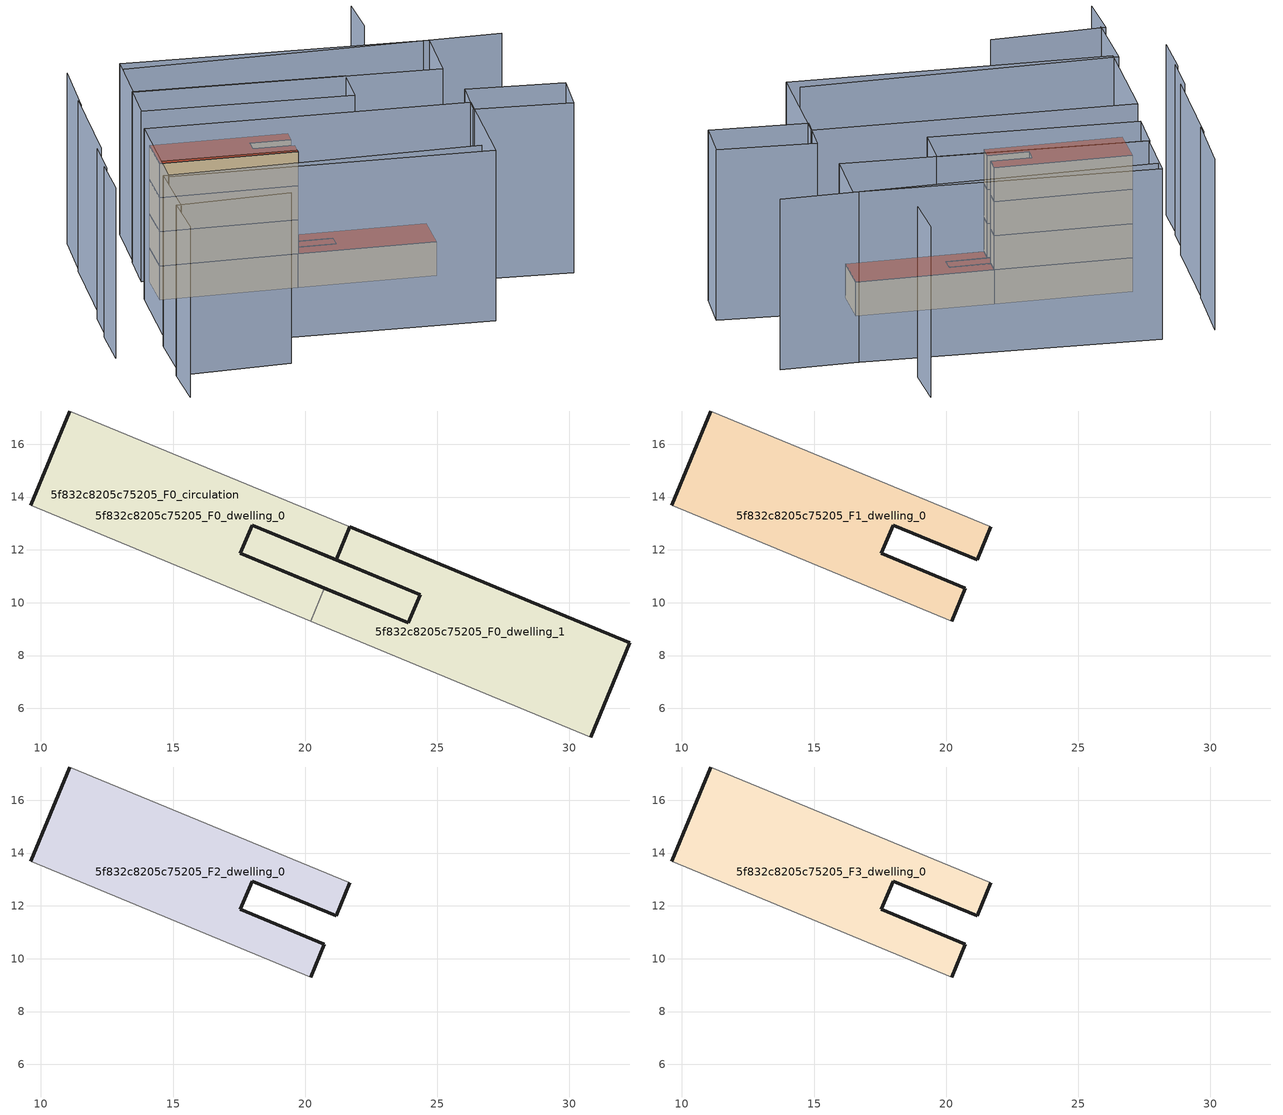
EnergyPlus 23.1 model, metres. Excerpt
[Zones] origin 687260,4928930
5f832c8205c75205_F0_dwelling_0
 floor ground (EU_floor_Construction): 24.35,10.31 23.91,9.24 20.73,10.55 17.55,11.87 17.99,12.94 21.17,11.62 z0; 21.69,12.87 21.17,11.62 17.99,12.94 17.55,11.87 20.73,10.55 20.21,9.3 9.61,13.69 11.09,17.26 z0
 wall outside (EU_wall_Construction): 11.09,17.26 9.61,13.69 / 20.73,10.55 17.55,11.87 17.99,12.94 21.17,11.62 21.69,12.87 z0:3
 wall adiabatic (EU_wall_Construction): 9.61,13.69 20.21,9.3 / 21.69,12.87 11.09,17.26 z0:3
 wall to 5f832c8205c75205_F0_dwelling_1 (EU_wall_Construction): 20.21,9.3 20.73,10.55 z0:3
 roof outside (EU_floor_Construction): 23.91,9.24 24.35,10.31 21.17,11.62 17.99,12.94 17.55,11.87 20.73,10.55 z3
5f832c8205c75205_F0_dwelling_1
 floor ground (EU_floor_Construction): 32.29,8.48 30.81,4.92 20.21,9.3 20.73,10.55 21.32,10.31 23.91,9.24 24.22,10 24.35,10.31 21.17,11.62 21.69,12.87 z0; 24.35,10.31 24.22,10 23.91,9.24 21.32,10.31 17.55,11.87 17.99,12.94 21.17,11.62 z0
 wall outside (EU_wall_Construction): 30.81,4.92 32.29,8.48 21.69,12.87 21.17,11.62 24.35,10.31 23.91,9.24 20.73,10.55 z0:3
 wall adiabatic (EU_wall_Construction): 20.21,9.3 30.81,4.92 z0:3
 roof outside (EU_roof_Construction): 23.91,9.24 24.22,10 24.35,10.31 21.17,11.62 17.99,12.94 17.55,11.87 21.32,10.31 z3; 30.81,4.92 32.29,8.48 21.69,12.87 21.17,11.62 24.35,10.31 24.22,10 23.91,9.24 21.32,10.31 20.73,10.55 20.21,9.3 z3
5f832c8205c75205_F0_circulation
 floor ground (EU_floor_Construction): 24.35,10.31 24.22,10 24.15,9.81 23.91,9.24 21.32,10.31 17.55,11.87 17.99,12.94 21.17,11.62 z0; 21.69,12.87 21.17,11.62 17.99,12.94 17.55,11.87 20.73,10.55 20.21,9.3 9.61,13.69 11.09,17.26 z0; 32.29,8.48 30.81,4.92 20.21,9.3 20.73,10.55 23.91,9.24 24.21,9.95 24.35,10.31 21.17,11.62 21.69,12.87 z0
 wall outside (EU_wall_Construction): 23.91,9.24 24.35,10.31 17.99,12.94 17.55,11.87 23.91,9.24 z0:3
 roof outside (EU_roof_Construction): 20.21,9.3 20.73,10.55 17.55,11.87 17.99,12.94 21.17,11.62 21.69,12.87 11.09,17.26 9.61,13.69 z3; 23.91,9.24 24.15,9.81 24.22,10 24.35,10.31 21.17,11.62 17.99,12.94 17.55,11.87 21.32,10.31 z3; 30.81,4.92 32.29,8.48 21.69,12.87 21.17,11.62 24.35,10.31 24.21,9.95 23.91,9.24 20.73,10.55 20.21,9.3 z3
5f832c8205c75205_F1_dwelling_0
 floor to 5f832c8205c75205_F0_dwelling_0 (EU_floor_Construction): 21.69,12.87 21.17,11.62 17.99,12.94 17.55,11.87 20.73,10.55 20.21,9.3 9.61,13.69 11.09,17.26 z3
 wall outside (EU_wall_Construction): 11.09,17.26 9.61,13.69 / 20.21,9.3 20.73,10.55 17.55,11.87 17.99,12.94 21.17,11.62 21.69,12.87 z3:6
 wall adiabatic (EU_wall_Construction): 9.61,13.69 20.21,9.3 / 21.69,12.87 11.09,17.26 z3:6
5f832c8205c75205_F2_dwelling_0
 floor to 5f832c8205c75205_F1_dwelling_0 (EU_floor_Construction): 21.69,12.87 21.17,11.62 17.99,12.94 17.55,11.87 20.73,10.55 20.21,9.3 9.61,13.69 11.09,17.26 z6
 wall outside (EU_wall_Construction): 11.09,17.26 9.61,13.69 / 20.21,9.3 20.73,10.55 17.55,11.87 17.99,12.94 21.17,11.62 21.69,12.87 z6:9
 wall adiabatic (EU_wall_Construction): 9.61,13.69 20.21,9.3 / 21.69,12.87 11.09,17.26 z6:9
5f832c8205c75205_F3_dwelling_0
 floor to 5f832c8205c75205_F2_dwelling_0 (EU_floor_Construction): 21.69,12.87 21.17,11.62 17.99,12.94 17.55,11.87 20.73,10.55 20.21,9.3 9.61,13.69 11.09,17.26 z9
 wall outside (EU_wall_Construction): 11.09,17.26 9.61,13.69 / 20.21,9.3 20.73,10.55 17.55,11.87 17.99,12.94 21.17,11.62 21.69,12.87 z9:12
 wall adiabatic (EU_wall_Construction): 9.61,13.69 20.21,9.3 / 21.69,12.87 11.09,17.26 z9:12
 roof outside (EU_roof_Construction): 20.21,9.3 20.73,10.55 17.55,11.87 17.99,12.94 21.17,11.62 21.69,12.87 11.09,17.26 9.61,13.69 z12
shading: 0.3,-3.9 1.85,0.33 / 1.85,0.33 10.91,-2.97 / 2.16,0.02 4.48,5.85 / 4.48,5.85 29.06,-3.89 / 1.6,10.03 -0.09,6.06 / 3.27,13.44 1.63,9.78 / 43.54,13.87 14.31,25.43 / 7.62,22.33 3.58,13.3 / 36.8,25.43 35.33,21.57 / 10.12,27.43 7.31,21.4 / 34.54,6.27 41.97,2.69 / 41.97,2.69 40.19,-1.02 / 40.19,-1.02 32.75,2.56 / 32.75,2.56 34.54,6.27 / 29.42,-5.34 4.74,5.38 / 4.74,5.38 8.73,14.58 / 8.73,14.58 33.42,3.86 / 33.42,3.86 29.42,-5.34 / 26.57,10.4 10.57,17.62 / 10.57,17.62 12.23,21.3 / 12.23,21.3 28.23,14.08 / 28.23,14.08 26.57,10.4 / 35.48,10.7 12.28,21.21 / 12.28,21.21 14.72,26.58 / 14.72,26.58 37.92,16.07 / 37.92,16.07 35.48,10.7 z0:15
[Building]
EU S2 Campaign: North Axis=0; Terrain=City; Solar Distribution=FullExterior
[Site:Location]
Bologna: Latitude=44.5; Longitude=11.25; Time Zone=1; Elevation=37
[SizingPeriod:WeatherFileDays]
AnnualSizingPeriod: Begin Month=1; Begin Day of Month=1; End Month=12; End Day of Month=31; Day of Week for Start Day=Monday; Use Weather File Daylight Saving Period=No; Use Weather File Rain and Snow Indicators=No
[MATERIAL]
EU_InternalMass_Material: Roughness=MediumRough; Thickness=0.1; Conductivity=1; Density=1800; Specific Heat=900; Thermal Absorptance=0.9; Solar Absorptance=0.7; Visible Absorptance=0.7
[MATERIAL:NOMASS] Roughness=MediumRough; Thermal Absorptance=0.9; Solar Absorptance=0.7; Visible Absorptance=0.7
Name | Thermal Resistance
EU_wall_NoMass | 0.937881
EU_roof_NoMass | 0.548572
EU_floor_NoMass | 0.71348
[CONSTRUCTION]
EU_wall_Construction: EU_wall_NoMass
EU_roof_Construction: EU_roof_NoMass
EU_floor_Construction: EU_floor_NoMass
EU_InternalMass_Construction: EU_InternalMass_Material
[ZONE] Type=1; Multiplier=1; Ceiling Height=autocalculate; Floor Area=autocalculate; Part of Total Floor Area=Yes
Name | Volume
5f832c8205c75205_F0_dwelling_0; 5f832c8205c75205_F0_dwelling_1 | 144.847
5f832c8205c75205_F1_dwelling_0 | 120.928
5f832c8205c75205_F2_dwelling_0; 5f832c8205c75205_F3_dwelling_0 | 120.927
5f832c8205c75205_F0_circulation | 265.775
[INTERNALMASS] Construction=EU_InternalMass_Construction
Name | Zone or ZoneList | Surface Area
5f832c8205c75205_F0_dwelling_0_EU_InternalMass | 5f832c8205c75205_F0_dwelling_0 | 40.3092
5f832c8205c75205_F0_dwelling_1_EU_InternalMass | 5f832c8205c75205_F0_dwelling_1 | 40.3092
5f832c8205c75205_F1_dwelling_0_EU_InternalMass | 5f832c8205c75205_F1_dwelling_0 | 88.6476
5f832c8205c75205_F2_dwelling_0_EU_InternalMass | 5f832c8205c75205_F2_dwelling_0 | 88.6476
5f832c8205c75205_F3_dwelling_0_EU_InternalMass | 5f832c8205c75205_F3_dwelling_0 | 88.6476
[OTHEREQUIPMENT] Fuel Type=Electricity; Design Level Calculation Method=Watts/Area; Power per Zone Floor Area=1; Fraction Latent=0; Fraction Radiant=0; Fraction Lost=0; Carbon Dioxide Generation Rate=0; EndUse Subcategory=EU_Step8_InternalGains
Name | Zone or ZoneList or Space or SpaceList | Schedule
EU_Step8_InternalGain_5f832c8205c75205_F0_dwelling_0_f000 | 5f832c8205c75205_F0_dwelling_0 | EU_Step8_GainSchedule_5f832c8205c75205_F0_dwelling_0_f000
EU_Step8_InternalGain_5f832c8205c75205_F0_dwelling_1_f000 | 5f832c8205c75205_F0_dwelling_1 | EU_Step8_GainSchedule_5f832c8205c75205_F0_dwelling_1_f000
EU_Step8_InternalGain_5f832c8205c75205_F1_dwelling_0_f000 | 5f832c8205c75205_F1_dwelling_0 | EU_Step8_GainSchedule_5f832c8205c75205_F1_dwelling_0_f000
EU_Step8_InternalGain_5f832c8205c75205_F2_dwelling_0_f000 | 5f832c8205c75205_F2_dwelling_0 | EU_Step8_GainSchedule_5f832c8205c75205_F2_dwelling_0_f000
EU_Step8_InternalGain_5f832c8205c75205_F3_dwelling_0_f000 | 5f832c8205c75205_F3_dwelling_0 | EU_Step8_GainSchedule_5f832c8205c75205_F3_dwelling_0_f000
[ZONEINFILTRATION:DESIGNFLOWRATE]
EU_Circulation_Infiltration_5f832c8205c75205_F0_circulation: Zone or ZoneList or Space or SpaceList=5f832c8205c75205_F0_circulation; Schedule=EU_AlwaysOn; Design Flow Rate Calculation Method=Flow/Area; Flow Rate per Floor Area=0.0005; Constant Term Coefficient=1; Temperature Term Coefficient=0; Velocity Term Coefficient=0; Velocity Squared Term Coefficient=0
[ZONEVENTILATION:DESIGNFLOWRATE] Schedule=EU_AlwaysOn; Design Flow Rate Calculation Method=AirChanges/Hour; Air Changes per Hour=0.687892; Ventilation Type=Natural; Fan Pressure Rise=0; Fan Total Efficiency=1; Constant Term Coefficient=1; Temperature Term Coefficient=0; Velocity Term Coefficient=0; Velocity Squared Term Coefficient=0; Minimum Indoor Temperature=-100; Maximum Indoor Temperature=100; Delta Temperature=-100; Minimum Outdoor Temperature=-100; Maximum Outdoor Temperature=100; Maximum Wind Speed=40
Name | Zone or ZoneList or Space or SpaceList
EU_ConstantAir_5f832c8205c75205_F0_dwelling_0 | 5f832c8205c75205_F0_dwelling_0
EU_ConstantAir_5f832c8205c75205_F0_dwelling_1 | 5f832c8205c75205_F0_dwelling_1
EU_ConstantAir_5f832c8205c75205_F1_dwelling_0 | 5f832c8205c75205_F1_dwelling_0
EU_ConstantAir_5f832c8205c75205_F2_dwelling_0 | 5f832c8205c75205_F2_dwelling_0
EU_ConstantAir_5f832c8205c75205_F3_dwelling_0 | 5f832c8205c75205_F3_dwelling_0
[HVACTEMPLATE:THERMOSTAT] Constant Heating Setpoint=20; Constant Cooling Setpoint=50
EU_HeatOnly_5f832c8205c75205_F0_dwelling_0; EU_HeatOnly_5f832c8205c75205_F0_dwelling_1; EU_HeatOnly_5f832c8205c75205_F1_dwelling_0; EU_HeatOnly_5f832c8205c75205_F2_dwelling_0; EU_HeatOnly_5f832c8205c75205_F3_dwelling_0
[HVACTEMPLATE:ZONE:IDEALLOADSAIRSYSTEM] System Availability Schedule=EU_AlwaysOn; Maximum Heating Supply Air Temperature=50; Minimum Cooling Supply Air Temperature=13; Maximum Heating Supply Air Humidity Ratio=0.0156; Minimum Cooling Supply Air Humidity Ratio=0.0077; Heating Limit=NoLimit; Cooling Limit=NoLimit; Heating Availability Schedule=EU_AlwaysOn; Cooling Availability Schedule=EU_CoolingOff; Dehumidification Control Type=ConstantSensibleHeatRatio; Cooling Sensible Heat Ratio=0.7; Dehumidification Setpoint=60; Humidification Control Type=None; Humidification Setpoint=30; Outdoor Air Method=None; Outdoor Air Flow Rate per Person=0.00944; Outdoor Air Flow Rate per Zone Floor Area=0; Outdoor Air Flow Rate per Zone=0; Demand Controlled Ventilation Type=None; Outdoor Air Economizer Type=NoEconomizer; Heat Recovery Type=None; Sensible Heat Recovery Effectiveness=0.7; Latent Heat Recovery Effectiveness=0.65
Name | Template Thermostat
5f832c8205c75205_F0_dwelling_0 | EU_HeatOnly_5f832c8205c75205_F0_dwelling_0
5f832c8205c75205_F0_dwelling_1 | EU_HeatOnly_5f832c8205c75205_F0_dwelling_1
5f832c8205c75205_F1_dwelling_0 | EU_HeatOnly_5f832c8205c75205_F1_dwelling_0
5f832c8205c75205_F2_dwelling_0 | EU_HeatOnly_5f832c8205c75205_F2_dwelling_0
5f832c8205c75205_F3_dwelling_0 | EU_HeatOnly_5f832c8205c75205_F3_dwelling_0
[SIZING:ZONE] Zone Cooling Design Supply Air Temperature Input Method=SupplyAirTemperature; Zone Cooling Design Supply Air Temperature=13; Zone Heating Design Supply Air Temperature Input Method=SupplyAirTemperature; Zone Heating Design Supply Air Temperature=50; Zone Cooling Design Supply Air Humidity Ratio=0.008; Zone Heating Design Supply Air Humidity Ratio=0.008; Cooling Design Air Flow Method=DesignDay; Cooling Design Air Flow Rate=0; Cooling Minimum Air Flow per Zone Floor Area=0.000762; Cooling Minimum Air Flow=0; Cooling Minimum Air Flow Fraction=0.2; Heating Design Air Flow Method=DesignDay; Heating Design Air Flow Rate=0; Heating Maximum Air Flow per Zone Floor Area=0.002032; Heating Maximum Air Flow=0.141576; Heating Maximum Air Flow Fraction=0.3; Account for Dedicated Outdoor Air System=No; Dedicated Outdoor Air System Control Strategy=NeutralSupplyAir; Dedicated Outdoor Air Low Setpoint Temperature for Design=autosize; Dedicated Outdoor Air High Setpoint Temperature for Design=autosize; Zone Load Sizing Method=Sensible Load Only No Latent Load; Zone Latent Cooling Design Supply Air Humidity Ratio Input Method=HumidityRatioDifference; Zone Cooling Design Supply Air Humidity Ratio Difference=0.005; Zone Latent Heating Design Supply Air Humidity Ratio Input Method=HumidityRatioDifference; Zone Humidification Design Supply Air Humidity Ratio Difference=0.005
5f832c8205c75205_F0_dwelling_0; 5f832c8205c75205_F0_dwelling_1; 5f832c8205c75205_F1_dwelling_0; 5f832c8205c75205_F2_dwelling_0; 5f832c8205c75205_F3_dwelling_0
[SCHEDULE:CONSTANT]
Name | Hourly Value
EU_AlwaysOn | 1
EU_CoolingOff | 0
[SCHEDULE:FILE] Column Number=1; Rows to Skip at Top=0; Number of Hours of Data=8760; Column Separator=Comma; Interpolate to Timestep=No; Minutes per Item=60; Adjust Schedule for Daylight Savings=Yes
Name | File
EU_Step8_GainSchedule_5f832c8205c75205_F0_dwelling_0_f000 | ../../schedules/5f832c8205c75205/5f832c8205c75205_F0_dwelling_0_f000_gain.csv
EU_Step8_GainSchedule_5f832c8205c75205_F0_dwelling_1_f000 | ../../schedules/5f832c8205c75205/5f832c8205c75205_F0_dwelling_1_f000_gain.csv
EU_Step8_GainSchedule_5f832c8205c75205_F1_dwelling_0_f000 | ../../schedules/5f832c8205c75205/5f832c8205c75205_F1_dwelling_0_f000_gain.csv
EU_Step8_GainSchedule_5f832c8205c75205_F2_dwelling_0_f000 | ../../schedules/5f832c8205c75205/5f832c8205c75205_F2_dwelling_0_f000_gain.csv
EU_Step8_GainSchedule_5f832c8205c75205_F3_dwelling_0_f000 | ../../schedules/5f832c8205c75205/5f832c8205c75205_F3_dwelling_0_f000_gain.csv
